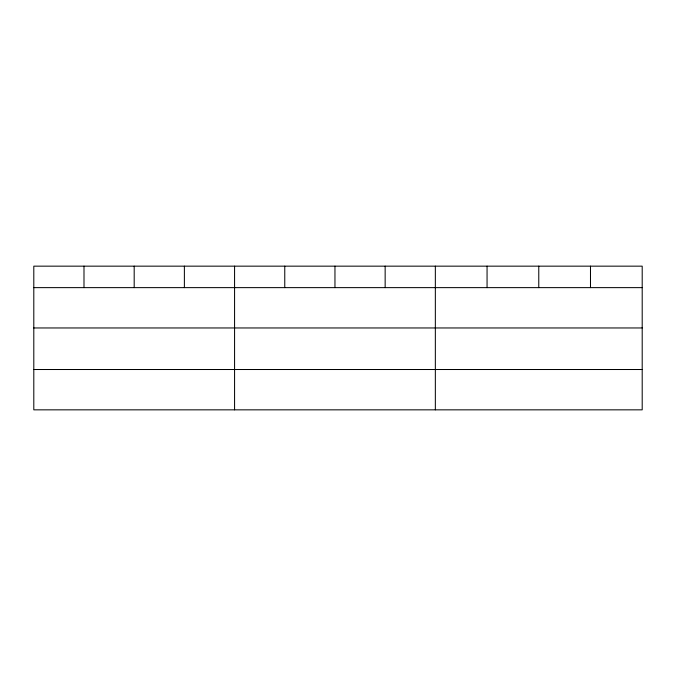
<?xml version="1.0" encoding="UTF-8"?>
<svg xmlns="http://www.w3.org/2000/svg" width="676" height="676" viewBox="0 0 676 676"><rect width="100%" height="100%" fill="white"/><g stroke="black" fill="none" stroke-linecap="round" stroke-linejoin="round"><path stroke-width="1.01" d="M642.2 327.961L642.2 266.158L33.8 266.158L33.8 409.842L642.2 409.842L642.2 327.961L33.8 327.961M33.8 287.63L642.2 287.63M33.8 369.51L642.2 369.51M590.486 266.158L590.486 287.63M538.772 266.158L538.772 287.63M487.058 266.158L487.058 287.63M435.344 266.158L435.344 409.842M385.151 266.158L385.151 287.63M334.958 266.158L334.958 287.63M284.765 266.158L284.765 287.63M234.572 266.158L234.572 409.842M184.379 266.158L184.379 287.63M134.186 266.158L134.186 287.63M83.993 266.158L83.993 287.63"/></g></svg>
